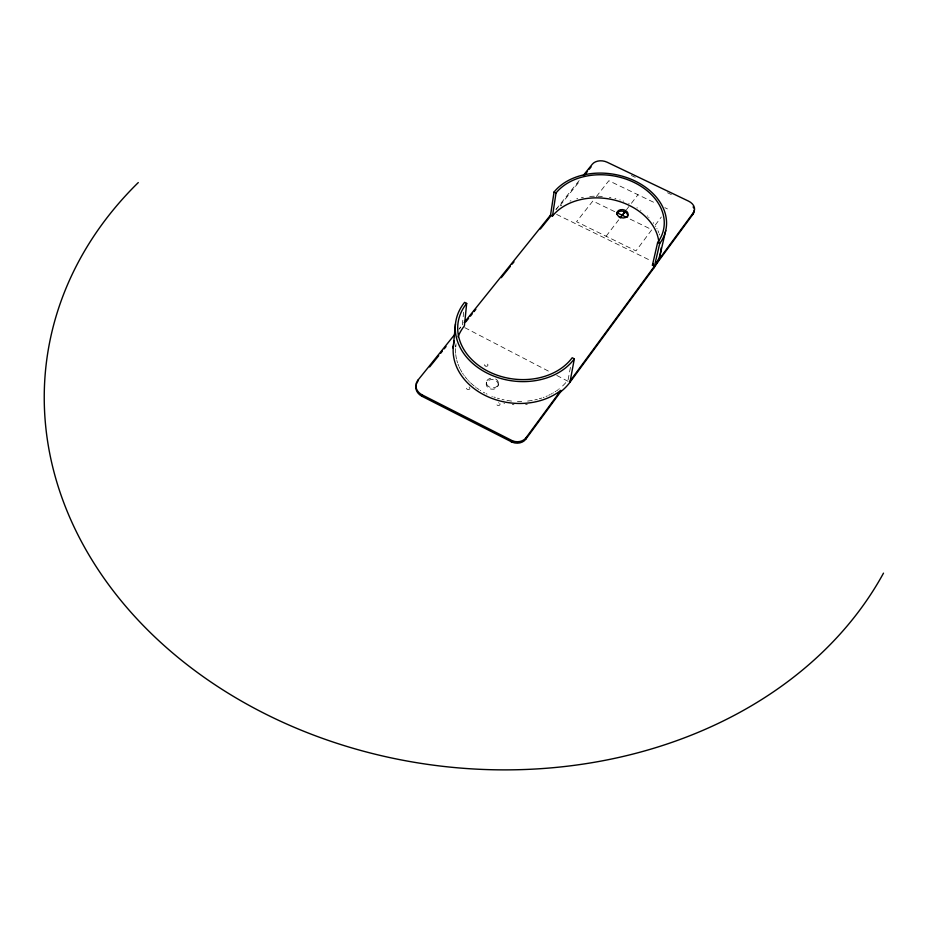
<?xml version="1.0" encoding="UTF-8"?>
<svg xmlns="http://www.w3.org/2000/svg" width="930" height="930" viewBox="0 0 930 930"><rect width="100%" height="100%" fill="white"/><g stroke="black" fill="none" stroke-linecap="round" stroke-linejoin="round"><path stroke-width="0.7" stroke-dasharray="4.65 3.49" d="M456.002 343.798L455.7 347.006A60.38 47.674 7.9 0 1 456.072 344.123M462.361 324.849L463.628 312.201M486.227 383.637L486.402 382.195M498.271 385.218A6.068 4.859 7.2 0 0 489.854 379.812A6.068 4.859 7.2 0 0 488.657 388.147A6.068 4.859 7.2 0 0 498.271 385.218L498.48 383.695M570.416 367.373L568.125 379.754A60.38 47.674 7.9 0 1 560.034 388.205M655.243 225.13L661.323 217.004M626.483 209.692L628.947 206.495M606.093 236.232L618.706 219.84M631.4 203.298L637.98 194.73M596.351 196.59L608.848 180.722L655.894 203.345M560.174 205.437L580.181 180.501M458.92 329.267L460.745 327M555.861 209.587L579.832 179.734M631.377 175.479L635.248 177.328M667.508 192.754L671.379 194.603M664.845 207.657L667.415 208.89M614.707 211.645L592.852 201.019L576.542 221.724L635.957 250.891L651.849 229.675L628.424 218.294M556.617 214.4L651.535 261.016M464.779 327.651L550.386 372.128M556.779 375.441L568.277 381.416M556.373 209.157A59.683 44.559 9.9 0 1 556.698 208.89M557.709 208.088A59.683 44.559 9.9 0 1 558.047 207.832M560.883 205.832A59.683 44.559 9.9 0 1 561.627 205.356M570.078 201.054A59.683 44.559 9.9 0 1 570.939 200.706M576.751 198.776A59.683 44.559 9.9 0 1 577.681 198.52M581.436 197.648A59.683 44.559 9.9 0 1 583.354 197.288M589.725 196.463A59.683 44.559 9.9 0 1 602.315 196.451M609.394 197.346A59.683 44.559 9.9 0 1 610.905 197.625M614.893 198.485A59.683 44.559 9.9 0 1 615.881 198.741M619.787 199.857A59.683 44.559 9.9 0 1 620.275 200.008M623.147 200.996A59.683 44.559 9.9 0 1 623.623 201.171M628.715 203.286A59.683 44.559 9.9 0 1 629.168 203.496M636.957 207.727A59.683 44.559 9.9 0 1 637.364 207.983M640.549 210.145A59.683 44.559 9.9 0 1 640.933 210.436M647.361 215.865A59.683 44.559 9.9 0 1 647.687 216.19M648.652 217.167A59.683 44.559 9.9 0 1 648.966 217.492M653.232 222.63A59.683 44.559 9.9 0 1 653.744 223.351M655.615 226.246A59.683 44.559 9.9 0 1 655.836 226.618M656.859 228.478A59.683 44.559 9.9 0 1 657.057 228.85M657.952 230.733A59.683 44.559 9.9 0 1 658.754 232.651M659.172 233.802A59.683 44.559 9.9 0 1 659.568 234.965M559.302 388.787A60.38 47.674 7.9 0 1 558.57 389.356M557.814 389.914A60.38 47.674 7.9 0 1 556.652 390.728M555.873 391.263A60.38 47.674 7.9 0 1 555.071 391.774M553.431 392.774A60.38 47.674 7.9 0 1 553.013 393.018M552.176 393.495A60.38 47.674 7.9 0 1 550.886 394.18M550.014 394.634A60.38 47.674 7.9 0 1 548.688 395.273M547.34 395.889A60.38 47.674 7.9 0 1 545.968 396.471M544.097 397.203A60.38 47.674 7.9 0 1 543.155 397.552M541.713 398.04A60.38 47.674 7.9 0 1 539.284 398.784M537.296 399.319A60.38 47.674 7.9 0 1 534.785 399.912M532.227 400.412A60.38 47.674 7.9 0 1 527.543 401.074M521.718 401.458A60.38 47.674 7.9 0 1 517.452 401.458M511.558 401.063A60.38 47.674 7.9 0 1 506.769 400.388M504.13 399.888A60.38 47.674 7.9 0 1 502.037 399.423M499.433 398.761A60.38 47.674 7.9 0 1 497.387 398.168M495.353 397.517A60.38 47.674 7.9 0 1 493.853 396.982M492.365 396.424A60.38 47.674 7.9 0 1 491.877 396.238M487.064 394.134A60.38 47.674 7.9 0 1 486.123 393.669M484.739 392.96A60.38 47.674 7.9 0 1 483.379 392.216M480.717 390.647A60.38 47.674 7.9 0 1 480.287 390.379M479.008 389.554A60.38 47.674 7.9 0 1 477.753 388.694M477.334 388.403A60.38 47.674 7.9 0 1 476.52 387.81M475.718 387.217A60.38 47.674 7.9 0 1 475.323 386.915M474.149 385.985A60.38 47.674 7.9 0 1 473.01 385.032M472.638 384.706A60.38 47.674 7.9 0 1 471.894 384.055M471.533 383.73A60.38 47.674 7.9 0 1 470.813 383.067M470.115 382.393A60.38 47.674 7.9 0 1 469.766 382.056M469.08 381.37A60.38 47.674 7.9 0 1 468.418 380.672M467.767 379.963A60.38 47.674 7.9 0 1 467.453 379.614M466.825 378.894A60.38 47.674 7.9 0 1 466.209 378.173M465.907 377.813A60.38 47.674 7.9 0 1 465.035 376.708M464.186 375.592A60.38 47.674 7.9 0 1 463.919 375.209M463.384 374.453A60.38 47.674 7.9 0 1 462.617 373.302M461.885 372.14A60.38 47.674 7.9 0 1 461.42 371.361M461.199 370.965A60.38 47.674 7.9 0 1 460.327 369.384M459.92 368.582A60.38 47.674 7.9 0 1 459.164 366.966M458.816 366.153A60.38 47.674 7.9 0 1 458.002 364.107M457.583 362.874A60.38 47.674 7.9 0 1 456.839 360.387M456.537 359.131A60.38 47.674 7.9 0 1 455.712 354.109M455.642 353.272A60.38 47.674 7.9 0 1 455.654 347.425M495.702 378.987A6.08 4.871 7.2 0 1 495.748 387.194A6.08 4.871 7.2 0 1 486.448 383.427A6.08 4.871 7.2 0 1 494.063 378.324M459.501 328.848A62.787 49.569 7.9 0 1 460.234 327.732M527.252 404.527A62.717 49.546 8 0 1 525.613 404.666M513.965 404.713A62.717 49.546 8 0 1 512.291 404.573M504.548 403.469A62.717 49.546 8 0 1 504.002 403.353M469.917 388.275A1.709 1.372 6.2 0 1 468.476 389.542A1.709 1.372 6.2 0 1 466.604 388.554A1.709 1.372 6.2 0 1 467.406 386.938M469.104 387.031A1.709 1.372 6.2 0 1 469.708 387.577M499.817 403.515A1.721 1.383 7.6 0 1 498.747 405.492A1.721 1.383 7.6 0 1 496.62 404.027A1.721 1.383 7.6 0 1 498.794 402.818M485.1 365.862A1.686 1.337 6.8 0 0 487.913 365.362A1.686 1.337 6.8 0 0 485.832 363.642A1.686 1.337 6.8 0 0 485.1 365.862"/><path stroke-width="1.4" d="M417.814 381.637L417.919 380.184L455.281 333.789M454.317 340.822A62.787 49.569 7.9 0 0 486.727 396.203A62.787 49.569 7.9 0 0 560.674 390.542L560.639 391.797L525.764 439.239A10.765 8.789 8.7 0 1 512.302 442.238L421.871 396.226L421.976 394.785A13.032 10.486 4.5 0 1 417.919 380.184M453.305 346.785L455.456 324M558.453 393.425A62.717 49.546 8 0 0 560.418 391.972L560.802 391.681A62.717 49.546 8 0 0 569.951 382.288L574.333 358.852A63.833 49.918 7.9 0 1 486.692 372.907A63.833 49.918 7.9 0 1 464.605 302.355L466.674 303.413L464.396 325.895A60.38 47.674 7.9 0 0 458.037 336.904M560.895 390.368L525.985 437.821A10.776 8.789 8.7 0 1 512.511 440.82L512.302 442.238L511.047 441.645M569.951 382.288L654.115 267.666L659.696 243.497A60.624 44.791 9.9 0 0 635.271 181.118A60.624 44.791 9.9 0 0 554.059 192.01L550.316 216.585L540.33 229.024M464.186 322.594L550.548 215.074L552.49 216.039L556.035 192.975L554.059 192.01M525.764 439.239L525.985 437.821M570.218 380.847L654.464 266.178L652.43 265.19L657.638 242.498A58.311 43.082 9.9 0 0 634.167 182.478A58.311 43.082 9.9 0 0 556.035 192.975M661.218 247.868A59.683 44.559 9.9 0 1 657.08 262.086L656.731 263.562L692.99 214.202A11.23 8.184 12 0 0 694.187 210.133M660.358 253.646L665.74 230.524M692.99 214.202L693.362 212.703A11.241 8.184 12 0 0 688.514 201.113L607.139 162.227A11.044 7.986 9.3 0 0 592.271 164.25L583.389 175.305M657.08 262.086L693.362 212.703M620.205 217.876L624.925 211.866L622.193 215.272M584.726 174.84L587.458 171.434M589.271 169.167L591.096 166.9M429.648 366.932L438.751 355.62M440.576 353.353L442.389 351.098M444.215 348.831L446.04 346.576M465.849 321.803L468.581 318.409M470.394 316.142L472.208 313.887M474.021 311.62L475.846 309.353M501.27 277.675L510.349 266.364M512.174 264.097L513.988 261.842M617.288 212.889L626.029 217.132M657.638 242.498L659.696 243.497M421.976 394.785L512.511 440.82M574.333 358.852L572.194 357.748A61.392 48 7.9 0 1 487.925 371.233A61.392 48 7.9 0 1 466.674 303.413M453.166 348.25A62.717 49.546 8 0 1 453.422 346.1M660.184 254.378A59.625 44.547 9.9 0 1 659.707 256.273M658.44 259.981A59.625 44.547 9.9 0 1 657.975 261.074M657.638 261.795A59.625 44.547 9.9 0 1 654.115 267.666M550.572 216.272A59.625 44.547 9.9 0 1 551.095 215.644M653.348 263.899A57.404 42.85 9.9 0 1 652.442 265.19M552.49 216.039A57.404 42.85 9.9 0 1 614.556 200.101A57.404 42.85 9.9 0 1 658.859 242.312M616.648 214.365A5.627 4.15 10.3 0 1 623.484 211.319A5.627 4.15 10.3 0 1 627.436 217.155M693.117 206.902A11.23 8.184 12 0 1 693.652 207.96M421.871 396.226A13.02 10.474 4.5 0 1 415.989 385.404M416.396 384.078A13.02 10.474 4.5 0 1 417.012 382.811M883.5 573.147A438.646 352.435 6.9 0 1 257.715 710.009A438.646 352.435 6.9 0 1 138.291 182.559M619.043 216.771A5.638 4.15 10.3 0 0 628.041 214.83A5.638 4.15 10.3 0 0 620.426 209.727A5.638 4.15 10.3 0 0 619.043 216.771"/></g></svg>
